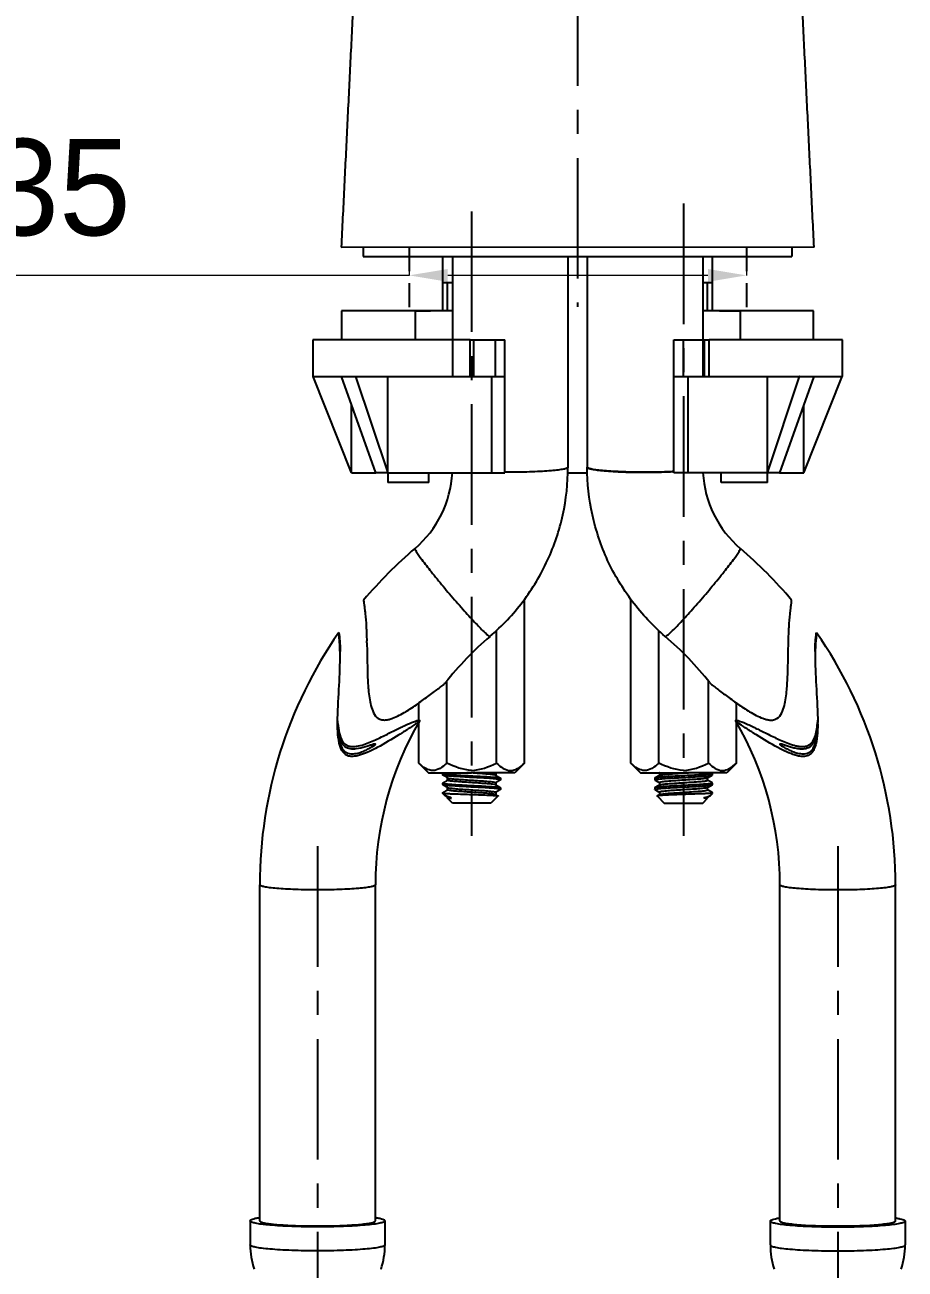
# Model space of a CAD drawing. Extents: x 840 to 1630, y 0 to 579.
# Drawn here: x 971 to 1062.3, y 136.3 to 265.4 of the extents above; entities that cross this region are included whole.
import ezdxf

# ---------------------------------------------------------------- set-up
doc = ezdxf.new("R2010")
doc.units = 0
doc.header["$LTSCALE"] = 10
doc.header["$MEASUREMENT"] = 0
doc.header["$PDMODE"] = 3
doc.header["$PDSIZE"] = -10
doc.linetypes.add('CENTER', pattern=[2, 1.25, -0.25, 0.25, -0.25])
doc.linetypes.add('HIDDEN', pattern=[0.375, 0.25, -0.125])
doc.layers.get('0').update_dxf_attribs({"linetype": 'CONTINUOUS'})
doc.layers.get('DEFPOINTS').update_dxf_attribs({"linetype": 'CONTINUOUS'})
for name, color, linetype in [('1', 7, 'CONTINUOUS'), ('BODY', 7, 'CONTINUOUS'), ('DEF_LAYER_ASSEM_MEMBER', 7, 'CONTINUOUS')]:
    doc.layers.add(name, color=color, linetype=linetype)
doc.layers.add('13', color=7, linetype='CONTINUOUS', true_color=0xffffff)
doc.styles.add('Daelim Dimension', font='')
doc.styles.get('Daelim Dimension').set_extended_font_data('나눔고딕')
doc.dimstyles.new('DEFAULT', dxfattribs={"dimscale": 2, "dimtxt": 2, "dimasz": 2, "dimexe": 0, "dimexo": 2, "dimgap": 1, "dimtad": 1, "dimdec": 0, "dimzin": 9, "dimdsep": 46, "dimtxsty": 'Daelim Dimension', "dimcen": 0.5, "dimclrd": 5, "dimclre": 5, "dimclrt": 256, "dimadec": 1, "dimazin": 0, "dimtfac": 1, "dimtdec": 0, "dimtix": 1, "dimtmove": 0, "dimatfit": 3, "dimfxl": 1, "dimtolj": 1, "dimtzin": 1, "dimlwd": 9, "dimlwe": 9, "dimarcsym": 0})

# ---------------------------------------------------------------- blocks, each defined once
blk = doc.blocks.new('*D0')
at = {"color": 5, "lineweight": 9, "ltscale": 0.5, "transparency": 16777216}
for p, q in [((1010.86, 241.52), (1010.86, 239.41)), ((1045.86, 241.52), (1045.86, 239.41)), ((1010.86, 239.41), (899.24, 239.41)), ((1041.86, 239.41), (1014.86, 239.41))]:
    blk.add_line(p, q, dxfattribs=at)
at = {"color": 5, "ltscale": 0.5, "transparency": 16777216}
for points in [[(1014.86, 240.07), (1014.86, 238.74), (1010.86, 239.41)], [(1041.86, 240.07), (1041.86, 238.74), (1045.86, 239.41)]]:
    blk.add_solid(points, dxfattribs=at)
at = {"layer": 'DEFPOINTS', "color": 0, "ltscale": 0.5, "transparency": 16777216}
for p in [(1045.86, 239.41), (1010.86, 237.52), (1045.86, 237.52)]:
    blk.add_point(p, dxfattribs=at)
at = {"color": 7, "lineweight": -3, "ltscale": 0.5, "transparency": 16777216, "insert": (942.35, 248.03), "char_height": 10, "attachment_point": 5, "style": 'Daelim Dimension'}
blk.add_mtext('\\A1;설치구멍 %%C35', dxfattribs=at)

msp = doc.modelspace()

# ---------------------------------------------------------------- linework, layer by layer
at = {"color": 7, "linetype": 'HIDDEN', "lineweight": -3}
for p, q in [((1010.86, 242.35), (1010.86, 235.73)), ((1045.86, 242.35), (1045.86, 235.73))]:
    msp.add_line(p, q, dxfattribs=at)
at = {"lineweight": -3, "ltscale": 0.5}
for p, q in [((1012.89, 217.93), (1012.89, 218.93)), ((1027.34, 218.93), (1029.35, 218.93)), ((1048.04, 218.93), (1038.34, 218.93)), ((1043.23, 217.93), (1043.23, 218.93)), ((1012.91, 217.93), (1008.64, 217.93)), ((1048.04, 217.93), (1043.23, 217.93))]:
    msp.add_line(p, q, dxfattribs=at)
at = {"layer": '1', "color": 7, "linetype": 'Continuous', "lineweight": -3}
for p, q in [((1003.84, 235.73), (1003.84, 232.73)), ((1015.34, 235.73), (1003.84, 235.73)), ((1011.47, 235.73), (1013.06, 235.73)), ((1011.47, 235.73), (1011.47, 232.73)), ((1052.84, 235.73), (1041.34, 235.73)), ((1043.08, 235.73), (1045.22, 235.73)), ((1045.22, 235.73), (1045.22, 232.73)), ((1052.84, 232.73), (1052.84, 235.73)), ((1017.18, 232.73), (1000.84, 232.73)), ((1000.84, 232.73), (1000.84, 228.93)), ((1017.18, 232.73), (1017.58, 232.73)), ((1017.18, 228.93), (1017.18, 232.73)), ((1017.58, 232.73), (1019.8, 232.73)), ((1017.58, 228.93), (1017.58, 232.73)), ((1019.8, 232.73), (1020.8, 232.73)), ((1019.8, 228.93), (1019.8, 232.73)), ((1020.8, 228.93), (1020.8, 232.73)), ((1038.34, 228.93), (1038.34, 232.73)), ((1038.34, 232.73), (1039.34, 232.73)), ((1039.34, 228.93), (1039.34, 232.73)), ((1039.34, 232.73), (1041.51, 232.73)), ((1041.51, 232.73), (1042, 232.73)), ((1041.51, 228.93), (1041.51, 232.73)), ((1055.84, 232.73), (1042, 232.73)), ((1042, 228.93), (1042, 232.73)), ((1055.84, 228.93), (1055.84, 232.73)), ((1000.88, 228.93), (1000.84, 228.93)), ((1000.88, 228.93), (1003.81, 228.93)), ((1004.88, 218.93), (1000.88, 228.93)), ((1003.81, 228.92), (1003.81, 228.93)), ((1007.4, 218.93), (1003.81, 228.92)), ((1003.83, 228.93), (1005.29, 228.93)), ((1005.29, 228.93), (1017.18, 228.93)), ((1005.29, 228.93), (1008.65, 218.93)), ((1008.65, 218.93), (1008.65, 228.93)), ((1017.18, 228.93), (1017.58, 228.93)), ((1017.58, 228.93), (1019.8, 228.93)), ((1019.42, 218.93), (1019.42, 228.93)), ((1019.8, 228.93), (1020.8, 228.93)), ((1020.8, 218.93), (1020.8, 228.93)), ((1038.34, 228.93), (1039.34, 228.93)), ((1038.34, 218.93), (1038.34, 228.93)), ((1039.34, 228.93), (1041.51, 228.93)), ((1039.83, 218.93), (1039.83, 228.93)), ((1041.51, 228.93), (1042, 228.93)), ((1042, 228.93), (1051.37, 228.93)), ((1048.04, 218.93), (1048.04, 228.93)), ((1048.04, 218.93), (1051.37, 228.92)), ((1052.86, 228.93), (1049.29, 218.93)), ((1051.37, 228.92), (1051.37, 228.93)), ((1051.39, 228.93), (1052.86, 228.93)), ((1051.81, 218.93), (1055.8, 228.92)), ((1052.86, 228.93), (1055.8, 228.93)), ((1055.84, 228.93), (1055.8, 228.93)), ((1055.8, 228.92), (1055.8, 228.93)), ((1055.8, 228.92), (1055.8, 228.93)), ((1004.88, 218.93), (1004.88, 225.95)), ((1051.81, 218.93), (1051.81, 225.99)), ((1004.88, 218.93), (1007.4, 218.93)), ((1008.65, 218.93), (1007.4, 218.93)), ((1008.64, 218.93), (1008.64, 217.93)), ((1008.65, 218.93), (1020.8, 218.93)), ((1019.42, 218.93), (1020.8, 218.93)), ((1048.04, 217.93), (1048.04, 218.93)), ((1049.29, 218.93), (1048.04, 218.93)), ((1049.29, 218.93), (1051.81, 218.93)), ((1012.91, 217.93), (1008.64, 217.93)), ((1048.04, 217.93), (1043.23, 217.93)), ((1022.82, 188.81), (1022.82, 205.78)), ((1033.87, 188.81), (1033.87, 205.78)), ((1019.93, 188.81), (1019.93, 202.56)), ((1036.76, 188.81), (1036.76, 202.56)), ((1014.76, 188.81), (1014.76, 197.31)), ((1041.93, 188.81), (1041.93, 197.31)), ((1011.87, 193.27), (1011.87, 195.06)), ((1044.82, 193.26), (1044.82, 195.05)), ((1011.87, 188.81), (1011.87, 193.08)), ((1044.82, 188.81), (1044.82, 193.08)), ((1011.87, 188.81), (1012.87, 187.81)), ((1022.82, 188.81), (1021.82, 187.81)), ((1033.87, 188.81), (1034.87, 187.81)), ((1044.82, 188.81), (1043.82, 187.81)), ((1012.87, 187.81), (1017.34, 187.81)), ((1014.34, 187.57), (1014.34, 187.74)), ((1014.84, 187.03), (1014.84, 187.27)), ((1021.82, 187.81), (1017.34, 187.81)), ((1019.84, 187.78), (1019.84, 187.53)), ((1020.34, 187.24), (1020.34, 187.07)), ((1034.87, 187.81), (1039.34, 187.81)), ((1036.34, 187.24), (1036.34, 187.07)), ((1036.84, 187.78), (1036.84, 187.53)), ((1043.82, 187.81), (1039.34, 187.81)), ((1041.84, 187.03), (1041.84, 187.27)), ((1042.34, 187.57), (1042.34, 187.74)), ((1014.34, 186.57), (1014.34, 186.74)), ((1014.84, 186.03), (1014.84, 186.27)), ((1019.84, 186.78), (1019.84, 186.53)), ((1020.34, 186.24), (1020.34, 186.07)), ((1036.34, 186.24), (1036.34, 186.07)), ((1036.84, 186.78), (1036.84, 186.53)), ((1041.84, 186.03), (1041.84, 186.27)), ((1042.34, 186.57), (1042.34, 186.74)), ((1014.34, 185.65), (1014.34, 185.74)), ((1014.55, 185.44), (1014.34, 185.65)), ((1014.34, 185.65), (1014.74, 185.65)), ((1014.84, 185.15), (1014.84, 185.28)), ((1015.34, 184.65), (1014.84, 185.15)), ((1014.84, 185.15), (1015.24, 185.15)), ((1015.24, 185.15), (1015.17, 185.24)), ((1019.34, 184.65), (1015.34, 184.65)), ((1020.07, 185.38), (1019.34, 184.65)), ((1019.84, 185.78), (1019.84, 185.53)), ((1036.62, 185.38), (1037.34, 184.65)), ((1036.84, 185.78), (1036.84, 185.53)), ((1037.34, 184.65), (1041.34, 184.65)), ((1041.34, 184.65), (1041.84, 185.15)), ((1041.45, 185.15), (1041.52, 185.24)), ((1041.84, 185.15), (1041.45, 185.15)), ((1041.84, 185.15), (1041.84, 185.28)), ((1042.34, 185.65), (1041.95, 185.65)), ((1042.13, 185.44), (1042.34, 185.65)), ((1042.34, 185.65), (1042.34, 185.74))]:
    msp.add_line(p, q, dxfattribs=at)
for centre, major_axis, ratio, start_param, end_param in [((1028.14, 160.74), (-24.44, 68.14), 0.178412, -0.010465, -0.009104), ((1029, 162.13), (23.99, 66.75), 0.180187, 0.11865, 0.120026)]:
    msp.add_ellipse(centre, major_axis=major_axis, ratio=ratio, start_param=start_param, end_param=end_param, dxfattribs=at)
for points, knots in [([(1014.76, 188.81), (1014.31, 188.36), (1013.82, 188.04), (1012.81, 188.03), (1012.32, 188.35), (1011.87, 188.81)], [0, 0, 0, 0, 0.5, 0.5, 1, 1, 1, 1]), ([(1019.93, 188.81), (1020.38, 188.36), (1020.86, 188.04), (1021.87, 188.03), (1022.36, 188.35), (1022.82, 188.81)], [0, 0, 0, 0, 0.5, 0.5, 1, 1, 1, 1]), ([(1036.76, 188.81), (1036.31, 188.36), (1035.82, 188.04), (1034.81, 188.03), (1034.32, 188.35), (1033.87, 188.81)], [0, 0, 0, 0, 0.5, 0.5, 1, 1, 1, 1]), ([(1041.93, 188.81), (1042.38, 188.36), (1042.86, 188.04), (1043.87, 188.03), (1044.36, 188.35), (1044.82, 188.81)], [0, 0, 0, 0, 0.5, 0.5, 1, 1, 1, 1]), ([(1014.34, 187.74), (1014.34, 187.73), (1014.35, 187.73), (1014.39, 187.7), (1014.48, 187.69), (1014.76, 187.65), (1014.95, 187.63), (1015.42, 187.6), (1015.69, 187.58), (1016.3, 187.54), (1016.63, 187.52), (1017.29, 187.49), (1017.64, 187.47), (1018.3, 187.43), (1018.62, 187.42), (1019.19, 187.38), (1019.45, 187.36), (1019.88, 187.33), (1020.05, 187.31), (1020.28, 187.27), (1020.34, 187.26), (1020.34, 187.24), (1020.34, 187.24), (1020.34, 187.24)], [0, 0, 0, 0, 0.031102, 0.031102, 0.138497, 0.138497, 0.245931, 0.245931, 0.35333, 0.35333, 0.46076, 0.46076, 0.568158, 0.568158, 0.67557, 0.67557, 0.782984, 0.782984, 0.890385, 0.890385, 0.997811, 0.997811, 1, 1, 1, 1]), ([(1020.34, 187.07), (1020.34, 187.08), (1020.32, 187.09), (1020.21, 187.12), (1020.08, 187.14), (1019.73, 187.17), (1019.5, 187.19), (1018.98, 187.23), (1018.68, 187.25), (1018.05, 187.28), (1017.71, 187.3), (1017.04, 187.33), (1016.7, 187.35), (1016.06, 187.39), (1015.75, 187.41), (1015.23, 187.44), (1014.99, 187.46), (1014.63, 187.5), (1014.5, 187.52), (1014.37, 187.55), (1014.34, 187.56), (1014.34, 187.57)], [0, 0, 0, 0, 0.066526, 0.066526, 0.173989, 0.173989, 0.281453, 0.281453, 0.388905, 0.388905, 0.496383, 0.496383, 0.603829, 0.603829, 0.711313, 0.711313, 0.818766, 0.818766, 0.926232, 0.926232, 1, 1, 1, 1]), ([(1014.86, 187.26), (1014.88, 187.25), (1014.91, 187.24), (1015.03, 187.22), (1015.16, 187.2), (1015.49, 187.16), (1015.7, 187.14), (1016.16, 187.11), (1016.42, 187.09), (1016.96, 187.06), (1017.25, 187.04), (1017.81, 187), (1018.09, 186.98), (1018.6, 186.95), (1018.84, 186.93), (1019.25, 186.89), (1019.43, 186.88), (1019.69, 186.84), (1019.78, 186.82), (1019.83, 186.8), (1019.84, 186.79), (1019.84, 186.78)], [0, 0, 0, 0, 0.060379, 0.060379, 0.171915, 0.171915, 0.28345, 0.28345, 0.395005, 0.395005, 0.506526, 0.506526, 0.618093, 0.618093, 0.729618, 0.729618, 0.841176, 0.841176, 0.952706, 0.952706, 1, 1, 1, 1]), ([(1019.83, 187.54), (1019.81, 187.55), (1019.77, 187.57), (1019.62, 187.59), (1019.48, 187.61), (1019.14, 187.65), (1018.92, 187.67), (1018.45, 187.7), (1018.19, 187.72), (1017.64, 187.76), (1017.35, 187.78), (1016.99, 187.8), (1016.92, 187.8), (1016.84, 187.81)], [0, 0, 0, 0, 0.133883, 0.133883, 0.336008, 0.336008, 0.53815, 0.53815, 0.740303, 0.740303, 0.942413, 0.942413, 1, 1, 1, 1]), ([(1042.34, 187.74), (1042.34, 187.73), (1042.34, 187.73), (1042.3, 187.7), (1042.21, 187.69), (1041.93, 187.65), (1041.74, 187.63), (1041.27, 187.6), (1040.99, 187.58), (1040.39, 187.54), (1040.06, 187.52), (1039.39, 187.49), (1039.05, 187.47), (1038.39, 187.43), (1038.07, 187.42), (1037.49, 187.38), (1037.23, 187.36), (1036.81, 187.33), (1036.64, 187.31), (1036.41, 187.27), (1036.35, 187.26), (1036.34, 187.24), (1036.34, 187.24), (1036.34, 187.24)], [0, 0, 0, 0, 0.031102, 0.031102, 0.138497, 0.138497, 0.245931, 0.245931, 0.35333, 0.35333, 0.46076, 0.46076, 0.568158, 0.568158, 0.67557, 0.67557, 0.782984, 0.782984, 0.890385, 0.890385, 0.997811, 0.997811, 1, 1, 1, 1]), ([(1036.34, 187.07), (1036.34, 187.08), (1036.37, 187.09), (1036.48, 187.12), (1036.61, 187.14), (1036.96, 187.17), (1037.18, 187.19), (1037.7, 187.23), (1038, 187.25), (1038.64, 187.28), (1038.98, 187.3), (1039.65, 187.33), (1039.99, 187.35), (1040.63, 187.39), (1040.93, 187.41), (1041.46, 187.44), (1041.69, 187.46), (1042.05, 187.5), (1042.19, 187.52), (1042.32, 187.55), (1042.34, 187.56), (1042.34, 187.57)], [0, 0, 0, 0, 0.066526, 0.066526, 0.173989, 0.173989, 0.281453, 0.281453, 0.388905, 0.388905, 0.496383, 0.496383, 0.603829, 0.603829, 0.711313, 0.711313, 0.818766, 0.818766, 0.926232, 0.926232, 1, 1, 1, 1]), ([(1041.83, 187.26), (1041.81, 187.25), (1041.78, 187.24), (1041.66, 187.22), (1041.53, 187.2), (1041.2, 187.16), (1040.99, 187.14), (1040.53, 187.11), (1040.27, 187.09), (1039.72, 187.06), (1039.44, 187.04), (1038.88, 187), (1038.6, 186.98), (1038.08, 186.95), (1037.84, 186.93), (1037.43, 186.89), (1037.26, 186.88), (1037, 186.84), (1036.91, 186.82), (1036.85, 186.8), (1036.84, 186.79), (1036.84, 186.78)], [0, 0, 0, 0, 0.060379, 0.060379, 0.171915, 0.171915, 0.28345, 0.28345, 0.395005, 0.395005, 0.506526, 0.506526, 0.618093, 0.618093, 0.729618, 0.729618, 0.841176, 0.841176, 0.952706, 0.952706, 1, 1, 1, 1]), ([(1036.86, 187.54), (1036.88, 187.55), (1036.92, 187.57), (1037.07, 187.59), (1037.2, 187.61), (1037.55, 187.65), (1037.76, 187.67), (1038.23, 187.7), (1038.5, 187.72), (1039.05, 187.76), (1039.33, 187.78), (1039.69, 187.8), (1039.77, 187.8), (1039.85, 187.81)], [0, 0, 0, 0, 0.133883, 0.133883, 0.336008, 0.336008, 0.53815, 0.53815, 0.740303, 0.740303, 0.942413, 0.942413, 1, 1, 1, 1]), ([(1014.34, 186.74), (1014.34, 186.73), (1014.37, 186.71), (1014.5, 186.68), (1014.63, 186.66), (1014.99, 186.63), (1015.22, 186.61), (1015.75, 186.57), (1016.05, 186.56), (1016.69, 186.52), (1017.03, 186.5), (1017.7, 186.47), (1018.04, 186.45), (1018.67, 186.41), (1018.98, 186.4), (1019.5, 186.36), (1019.73, 186.34), (1020.08, 186.31), (1020.21, 186.29), (1020.32, 186.26), (1020.34, 186.25), (1020.34, 186.24)], [0, 0, 0, 0, 0.074116, 0.074116, 0.1816, 0.1816, 0.289081, 0.289081, 0.396553, 0.396553, 0.504046, 0.504046, 0.611509, 0.611509, 0.719015, 0.719015, 0.826485, 0.826485, 0.933972, 0.933972, 1, 1, 1, 1]), ([(1020.34, 186.07), (1020.34, 186.07), (1020.34, 186.08), (1020.31, 186.1), (1020.23, 186.12), (1019.96, 186.15), (1019.77, 186.17), (1019.31, 186.21), (1019.03, 186.23), (1018.44, 186.26), (1018.11, 186.28), (1017.44, 186.31), (1017.1, 186.33), (1016.44, 186.37), (1016.12, 186.39), (1015.54, 186.42), (1015.27, 186.44), (1014.84, 186.48), (1014.66, 186.5), (1014.42, 186.53), (1014.35, 186.55), (1014.34, 186.57), (1014.34, 186.57), (1014.34, 186.57)], [0, 0, 0, 0, 0.023323, 0.023323, 0.130713, 0.130713, 0.238144, 0.238144, 0.34554, 0.34554, 0.452963, 0.452963, 0.560357, 0.560357, 0.667761, 0.667761, 0.775173, 0.775173, 0.882569, 0.882569, 0.989993, 0.989993, 1, 1, 1, 1]), ([(1019.82, 186.55), (1019.82, 186.55), (1019.81, 186.55), (1019.75, 186.57), (1019.65, 186.59), (1019.37, 186.63), (1019.18, 186.65), (1018.76, 186.68), (1018.51, 186.7), (1017.98, 186.73), (1017.7, 186.75), (1017.14, 186.79), (1016.86, 186.81), (1016.32, 186.84), (1016.07, 186.86), (1015.62, 186.9), (1015.42, 186.91), (1015.11, 186.95), (1014.99, 186.97), (1014.87, 187), (1014.84, 187.01), (1014.84, 187.03)], [0, 0, 0, 0, 0.020942, 0.020942, 0.132928, 0.132928, 0.244887, 0.244887, 0.356891, 0.356891, 0.468842, 0.468842, 0.580826, 0.580826, 0.692791, 0.692791, 0.804761, 0.804761, 0.916745, 0.916745, 1, 1, 1, 1]), ([(1019.83, 185.54), (1019.81, 185.56), (1019.75, 185.57), (1019.55, 185.6), (1019.4, 185.62), (1019.03, 185.66), (1018.81, 185.68), (1018.32, 185.71), (1018.04, 185.73), (1017.49, 185.77), (1017.2, 185.79), (1016.65, 185.82), (1016.38, 185.84), (1015.89, 185.87), (1015.66, 185.89), (1015.29, 185.93), (1015.14, 185.94), (1014.92, 185.98), (1014.86, 186), (1014.84, 186.02), (1014.84, 186.02), (1014.84, 186.03)], [0, 0, 0, 0, 0.094158, 0.094158, 0.205164, 0.205164, 0.316197, 0.316197, 0.427212, 0.427212, 0.53822, 0.53822, 0.649258, 0.649258, 0.760265, 0.760265, 0.871318, 0.871318, 0.982318, 0.982318, 1, 1, 1, 1]), ([(1014.85, 186.27), (1014.88, 186.25), (1014.96, 186.23), (1015.19, 186.2), (1015.35, 186.18), (1015.74, 186.14), (1015.98, 186.12), (1016.48, 186.09), (1016.76, 186.07), (1017.31, 186.03), (1017.6, 186.01), (1018.15, 185.98), (1018.42, 185.96), (1018.89, 185.93), (1019.11, 185.91), (1019.46, 185.87), (1019.6, 185.85), (1019.79, 185.82), (1019.84, 185.8), (1019.84, 185.78), (1019.84, 185.78), (1019.84, 185.78)], [0, 0, 0, 0, 0.110996, 0.110996, 0.222016, 0.222016, 0.333072, 0.333072, 0.444093, 0.444093, 0.555121, 0.555121, 0.666165, 0.666165, 0.777187, 0.777187, 0.888252, 0.888252, 0.999266, 0.999266, 1, 1, 1, 1]), ([(1042.34, 186.74), (1042.34, 186.73), (1042.32, 186.71), (1042.19, 186.68), (1042.06, 186.66), (1041.7, 186.63), (1041.47, 186.61), (1040.94, 186.57), (1040.64, 186.56), (1040, 186.52), (1039.66, 186.5), (1038.99, 186.47), (1038.64, 186.45), (1038.01, 186.41), (1037.71, 186.4), (1037.19, 186.36), (1036.96, 186.34), (1036.61, 186.31), (1036.48, 186.29), (1036.37, 186.26), (1036.34, 186.25), (1036.34, 186.24)], [0, 0, 0, 0, 0.074116, 0.074116, 0.1816, 0.1816, 0.289081, 0.289081, 0.396553, 0.396553, 0.504046, 0.504046, 0.611509, 0.611509, 0.719015, 0.719015, 0.826485, 0.826485, 0.933972, 0.933972, 1, 1, 1, 1]), ([(1036.34, 186.07), (1036.34, 186.07), (1036.35, 186.08), (1036.38, 186.1), (1036.46, 186.12), (1036.73, 186.15), (1036.92, 186.17), (1037.38, 186.21), (1037.65, 186.23), (1038.25, 186.26), (1038.58, 186.28), (1039.24, 186.31), (1039.59, 186.33), (1040.25, 186.37), (1040.57, 186.39), (1041.15, 186.42), (1041.42, 186.44), (1041.85, 186.48), (1042.03, 186.5), (1042.27, 186.53), (1042.33, 186.55), (1042.34, 186.57), (1042.34, 186.57), (1042.34, 186.57)], [0, 0, 0, 0, 0.023323, 0.023323, 0.130713, 0.130713, 0.238144, 0.238144, 0.34554, 0.34554, 0.452963, 0.452963, 0.560357, 0.560357, 0.667761, 0.667761, 0.775173, 0.775173, 0.882569, 0.882569, 0.989993, 0.989993, 1, 1, 1, 1]), ([(1041.83, 186.27), (1041.81, 186.25), (1041.73, 186.23), (1041.5, 186.2), (1041.33, 186.18), (1040.94, 186.14), (1040.71, 186.12), (1040.21, 186.09), (1039.93, 186.07), (1039.37, 186.03), (1039.09, 186.01), (1038.54, 185.98), (1038.27, 185.96), (1037.79, 185.93), (1037.58, 185.91), (1037.22, 185.87), (1037.08, 185.85), (1036.89, 185.82), (1036.84, 185.8), (1036.84, 185.78), (1036.84, 185.78), (1036.84, 185.78)], [0, 0, 0, 0, 0.110996, 0.110996, 0.222016, 0.222016, 0.333072, 0.333072, 0.444093, 0.444093, 0.555121, 0.555121, 0.666165, 0.666165, 0.777187, 0.777187, 0.888252, 0.888252, 0.999266, 0.999266, 1, 1, 1, 1]), ([(1036.86, 186.55), (1036.87, 186.55), (1036.88, 186.55), (1036.94, 186.57), (1037.04, 186.59), (1037.32, 186.63), (1037.51, 186.65), (1037.93, 186.68), (1038.18, 186.7), (1038.7, 186.73), (1038.98, 186.75), (1039.54, 186.79), (1039.83, 186.81), (1040.36, 186.84), (1040.62, 186.86), (1041.07, 186.9), (1041.27, 186.91), (1041.58, 186.95), (1041.7, 186.97), (1041.82, 187), (1041.84, 187.01), (1041.84, 187.03)], [0, 0, 0, 0, 0.020942, 0.020942, 0.132928, 0.132928, 0.244887, 0.244887, 0.356891, 0.356891, 0.468842, 0.468842, 0.580826, 0.580826, 0.692791, 0.692791, 0.804761, 0.804761, 0.916745, 0.916745, 1, 1, 1, 1]), ([(1036.86, 185.54), (1036.88, 185.56), (1036.94, 185.57), (1037.13, 185.6), (1037.28, 185.62), (1037.66, 185.66), (1037.88, 185.68), (1038.37, 185.71), (1038.64, 185.73), (1039.19, 185.77), (1039.48, 185.79), (1040.04, 185.82), (1040.31, 185.84), (1040.8, 185.87), (1041.02, 185.89), (1041.4, 185.93), (1041.55, 185.94), (1041.76, 185.98), (1041.83, 186), (1041.84, 186.02), (1041.84, 186.02), (1041.84, 186.03)], [0, 0, 0, 0, 0.094158, 0.094158, 0.205164, 0.205164, 0.316197, 0.316197, 0.427212, 0.427212, 0.53822, 0.53822, 0.649258, 0.649258, 0.760265, 0.760265, 0.871318, 0.871318, 0.982318, 0.982318, 1, 1, 1, 1]), ([(1014.34, 185.74), (1014.34, 185.74), (1014.34, 185.74), (1014.35, 185.72), (1014.42, 185.7), (1014.59, 185.67), (1014.66, 185.66), (1014.74, 185.65)], [0, 0, 0, 0, 0.049148, 0.049148, 0.697616, 0.697616, 1, 1, 1, 1]), ([(1015.17, 185.24), (1014.98, 185.28), (1014.83, 185.32), (1014.65, 185.39), (1014.59, 185.41), (1014.56, 185.44)], [0, 0, 0, 0, 0.587879, 0.587879, 1, 1, 1, 1]), ([(1014.74, 185.65), (1014.85, 185.65), (1014.99, 185.64), (1015.37, 185.62), (1015.65, 185.61), (1016.23, 185.59), (1016.55, 185.58), (1017.18, 185.55), (1017.52, 185.54), (1018.14, 185.52), (1018.44, 185.51), (1018.98, 185.49), (1019.23, 185.48), (1019.63, 185.45), (1019.79, 185.44), (1020.01, 185.42), (1020.07, 185.41), (1020.08, 185.39), (1020.08, 185.39), (1020.08, 185.39)], [0, 0, 0, 0, 0.087753, 0.087753, 0.220114, 0.220114, 0.348436, 0.348436, 0.477919, 0.477919, 0.603809, 0.603809, 0.729514, 0.729514, 0.853505, 0.853505, 0.974762, 0.974762, 1, 1, 1, 1]), ([(1014.84, 185.28), (1014.85, 185.26), (1014.87, 185.25), (1014.98, 185.23), (1015.09, 185.21), (1015.24, 185.19)], [0, 0, 0, 0, 0.374328, 0.374328, 1, 1, 1, 1]), ([(1041.95, 185.65), (1041.83, 185.65), (1041.7, 185.64), (1041.31, 185.62), (1041.04, 185.61), (1040.45, 185.59), (1040.14, 185.58), (1039.5, 185.55), (1039.17, 185.54), (1038.55, 185.52), (1038.25, 185.51), (1037.71, 185.49), (1037.46, 185.48), (1037.06, 185.45), (1036.9, 185.44), (1036.68, 185.42), (1036.62, 185.41), (1036.6, 185.39), (1036.6, 185.39), (1036.61, 185.39)], [0, 0, 0, 0, 0.087753, 0.087753, 0.220114, 0.220114, 0.348436, 0.348436, 0.477919, 0.477919, 0.603809, 0.603809, 0.729514, 0.729514, 0.853505, 0.853505, 0.974762, 0.974762, 1, 1, 1, 1]), ([(1041.84, 185.28), (1041.84, 185.26), (1041.81, 185.25), (1041.71, 185.23), (1041.6, 185.21), (1041.45, 185.19)], [0, 0, 0, 0, 0.374328, 0.374328, 1, 1, 1, 1]), ([(1041.52, 185.24), (1041.71, 185.28), (1041.86, 185.32), (1042.04, 185.39), (1042.1, 185.41), (1042.13, 185.44)], [0, 0, 0, 0, 0.587879, 0.587879, 1, 1, 1, 1]), ([(1042.34, 185.74), (1042.34, 185.74), (1042.34, 185.74), (1042.33, 185.72), (1042.27, 185.7), (1042.09, 185.67), (1042.03, 185.66), (1041.95, 185.65)], [0, 0, 0, 0, 0.049148, 0.049148, 0.697616, 0.697616, 1, 1, 1, 1])]:
    msp.add_open_spline(points, degree=3, knots=knots, dxfattribs=at)
for points, degree in [([(1017.34, 188.04), (1016.44, 188.1), (1015.56, 188.4), (1014.76, 188.81)], 3), ([(1017.34, 188.04), (1018.25, 188.1), (1019.12, 188.4), (1019.93, 188.81)], 3), ([(1039.34, 188.04), (1038.44, 188.1), (1037.56, 188.4), (1036.76, 188.81)], 3), ([(1039.34, 188.04), (1040.25, 188.1), (1041.12, 188.4), (1041.93, 188.81)], 3), ([(1014.35, 187.75), (1014.4, 187.78), (1014.45, 187.81)], 2), ([(1014.87, 187.26), (1014.61, 187.41), (1014.35, 187.56)], 2), ([(1019.81, 187.81), (1019.83, 187.8), (1019.84, 187.79), (1019.84, 187.78)], 3), ([(1019.83, 187.55), (1020.08, 187.4), (1020.34, 187.25)], 2), ([(1036.86, 187.55), (1036.6, 187.4), (1036.35, 187.25)], 2), ([(1036.88, 187.81), (1036.86, 187.8), (1036.84, 187.79), (1036.84, 187.78)], 3), ([(1041.82, 187.26), (1042.08, 187.41), (1042.34, 187.56)], 2), ([(1042.34, 187.75), (1042.29, 187.78), (1042.24, 187.81)], 2), ([(1014.35, 186.75), (1014.6, 186.89), (1014.84, 187.03)], 2), ([(1014.86, 186.26), (1014.6, 186.41), (1014.35, 186.56)], 2), ([(1014.35, 185.75), (1014.6, 185.89), (1014.84, 186.04)], 2), ([(1019.82, 186.55), (1020.08, 186.4), (1020.33, 186.25)], 2), ([(1020.34, 187.06), (1020.09, 186.92), (1019.84, 186.77)], 2), ([(1020.34, 186.06), (1020.09, 185.92), (1019.84, 185.77)], 2), ([(1036.35, 187.06), (1036.59, 186.92), (1036.84, 186.77)], 2), ([(1036.87, 186.55), (1036.61, 186.4), (1036.35, 186.25)], 2), ([(1036.35, 186.06), (1036.6, 185.92), (1036.84, 185.77)], 2), ([(1041.83, 186.26), (1042.08, 186.41), (1042.34, 186.56)], 2), ([(1042.34, 186.75), (1042.09, 186.89), (1041.84, 187.03)], 2), ([(1042.34, 185.75), (1042.09, 185.89), (1041.84, 186.04)], 2), ([(1014.85, 185.27), (1014.71, 185.35), (1014.58, 185.43)], 2), ([(1019.83, 185.54), (1020.07, 185.4)], 1), ([(1036.86, 185.54), (1036.62, 185.4)], 1), ([(1041.84, 185.27), (1041.97, 185.35), (1042.11, 185.43)], 2)]:
    msp.add_open_spline(points, degree=degree, dxfattribs=at)
at = {"layer": '13', "color": 7, "linetype": 'Continuous', "lineweight": -3}
for points in [[(1008.52, 338.94), (1006.16, 290.65), (1003.8, 242.35)], [(1052.89, 242.35), (1050.53, 290.65), (1048.17, 338.94)]]:
    msp.add_open_spline(points, degree=2, dxfattribs=at)
at = {"layer": 'BODY', "color": 1, "linetype": 'CENTER', "lineweight": -3}
for p, q in [((1028.34, 391.58), (1028.34, 236.14)), ((1039.34, 246.86), (1039.34, 181.25)), ((1017.34, 246.04), (1017.34, 181.25)), ((1001.34, 180.17), (1001.34, 104.15)), ((1055.34, 180.17), (1055.34, 103.72))]:
    msp.add_line(p, q, dxfattribs=at)
at = {"layer": 'DEF_LAYER_ASSEM_MEMBER', "color": 7, "linetype": 'Continuous', "lineweight": -3}
for p, q in [((1003.8, 242.35), (1052.89, 242.36)), ((1006.09, 242.35), (1006.09, 241.35)), ((1050.59, 242.35), (1050.59, 241.35)), ((1006.09, 241.35), (1050.59, 241.35)), ((1014.34, 235.73), (1014.34, 241.35)), ((1015.34, 241.35), (1015.34, 228.93)), ((1027.34, 241.35), (1027.34, 219.5)), ((1029.34, 241.35), (1029.34, 219.5)), ((1041.34, 241.35), (1041.34, 228.93)), ((1042.34, 235.73), (1042.34, 241.35)), ((1015.34, 238.65), (1014.34, 238.65)), ((1042.34, 238.65), (1041.34, 238.65)), ((1029.34, 219.5), (1029.34, 219.5)), ((1006.13, 205.72), (1006.12, 205.7)), ((1050.56, 205.69), (1050.56, 205.71)), ((1003.54, 202.32), (1003.54, 202.34)), ((1050.23, 201.28), (1050.23, 201.4)), ((1053.14, 202.33), (1053.15, 202.32)), ((1011.96, 193.24), (1011.95, 193.21)), ((1044.74, 193.21), (1044.73, 193.24)), ((995.34, 141.3), (995.34, 176.17)), ((1007.34, 141.3), (1007.34, 176.17)), ((1049.34, 141.3), (1049.34, 176.17)), ((1061.34, 141.3), (1061.34, 176.17)), ((994.34, 141.3), (994.34, 138.81)), ((1008.34, 141.3), (1008.34, 138.81)), ((1048.34, 141.3), (1048.34, 138.81)), ((1062.34, 141.3), (1062.34, 138.81))]:
    msp.add_line(p, q, dxfattribs=at)
at = {"layer": 'DEF_LAYER_ASSEM_MEMBER', "color": 2, "linetype": 'Continuous', "lineweight": -3}
for p, q in [((1014.84, 235.73), (1014.84, 238.65)), ((1041.84, 235.73), (1041.84, 238.65))]:
    msp.add_line(p, q, dxfattribs=at)
at = {"layer": 'DEF_LAYER_ASSEM_MEMBER', "color": 9, "linetype": 'Continuous', "lineweight": -3}
for p, q in [((1011.45, 211.08), (1011.44, 211.06)), ((1045.24, 211.05), (1045.23, 211.08))]:
    msp.add_line(p, q, dxfattribs=at)
at = {"layer": 'DEF_LAYER_ASSEM_MEMBER', "color": 7, "linetype": 'Continuous', "lineweight": -3}
for centre, radius, start, end in [((1004.27, 219.51), 11.08, 310.4559, 356.9657), ((1052.42, 219.51), 11.08, 183.0051, 229.5441), ((1041.43, 176.01), 46.14, 130.5156, 139.9181), ((1015.26, 176), 46.14, 40.0819, 49.4844), ((1041.22, 176.17), 45.88, 145.2137, 179.9923), ((924.8, 199.16), 81.68, 1.4881, 1.6253), ((1041.42, 176.01), 34.13, 130.5199, 141.7822), ((1015.26, 176.01), 34.13, 38.2178, 49.4801), ((1015.47, 176.16), 45.88, 0.0077, 34.7863), ((977.4, 199.74), 26.28, 359.9804, 1.4591), ((1078.32, 199.75), 25.32, 178.5143, 180.0481), ((1026.13, 198.14), 19.58, 184.7703, 185.0996), ((1030.5, 198.14), 19.64, 354.9175, 355.2453), ((1041.21, 176.17), 33.87, 149.7755, 179.9934), ((1015.48, 176.16), 33.87, 0.0066, 30.2245), ((1031.96, 193.01), 21.31, 359.65, 0.0008), ((996.85, 131.23), 10.5, 98.4579, 98.5919), ((996.91, 130.82), 10.91, 98.3047, 98.4577), ((1005.78, 130.82), 10.91, 81.5423, 81.6953), ((1005.84, 131.23), 10.5, 81.4081, 81.5421), ((1050.85, 131.24), 10.48, 98.4607, 98.6001), ((1050.91, 130.82), 10.9, 98.3046, 98.4606), ((1059.78, 130.82), 10.9, 81.5394, 81.6954), ((1059.84, 131.24), 10.48, 81.3999, 81.5393), ((1002.39, 138.82), 8.04, 180.0568, 198.2096), ((1000.3, 138.82), 8.04, 341.7904, 359.943), ((1056.39, 138.82), 8.04, 180.0568, 198.2096), ((1054.3, 138.82), 8.04, 341.7904, 359.943)]:
    msp.add_arc(centre, radius, start, end, dxfattribs=at)
for points, start_tangent, end_tangent in [([(1019.25, 201.96), (1022.66, 205.58), (1025.22, 209.85), (1026.81, 214.56), (1027.34, 219.51)], (0.760304, 0.649567), (0, 1)), ([(1027.34, 219.5), (1027.31, 219.45), (1027.23, 219.4), (1026.89, 219.3), (1026.33, 219.21), (1025.59, 219.13), (1024.68, 219.07), (1023.64, 219.02), (1021.34, 218.98)], (-0.000776, -1), (-1, 0)), ([(1037.44, 201.95), (1034.02, 205.58), (1031.46, 209.84), (1029.88, 214.56), (1029.34, 219.5)], (-0.760304, 0.649567), (0, 1)), ([(1035.34, 218.98), (1033.06, 219.02), (1032.02, 219.07), (1031.12, 219.13), (1030.37, 219.21), (1029.81, 219.3), (1029.47, 219.4), (1029.38, 219.45), (1029.35, 219.5)], (-1, 0), (-0.03088, 0.999523)), ([(1006.12, 205.7), (1006.14, 205.55), (1006.18, 205.27), (1006.23, 204.85), (1006.29, 204.32), (1006.39, 203), (1006.45, 201.48)], (0, -1), (0.028392, -0.999597)), ([(1050.23, 201.4), (1050.29, 202.95), (1050.4, 204.29), (1050.46, 204.83), (1050.51, 205.25), (1050.55, 205.55), (1050.56, 205.69)], (0.027515, 0.999621), (0, 1)), ([(1003.54, 202.34), (1003.55, 202.31), (1003.57, 202.22), (1003.6, 202.05), (1003.62, 201.82), (1003.65, 201.53), (1003.67, 201.19), (1003.68, 200.4)], (0.583122, 0.812384), (-0.000043, -1)), ([(1003.67, 200.41), (1003.64, 201.14), (1003.6, 201.73), (1003.56, 202.13), (1003.54, 202.32)], (-0.026131, 0.999659), (0, 1)), ([(1053, 200.39), (1053.02, 201.19), (1053.04, 201.52), (1053.06, 201.81), (1053.09, 202.04), (1053.11, 202.21), (1053.13, 202.31), (1053.14, 202.33)], (-0.00005, 1), (0.583477, -0.812129)), ([(1053.15, 202.32), (1053.13, 202.13), (1053.09, 201.72), (1053.04, 201.14), (1053.01, 200.41)], (0, -1), (-0.02611, -0.999659)), ([(1006.46, 201.28), (1006.51, 198.92), (1006.61, 196.51)], (0.025998, -0.999662), (0.083202, -0.996533)), ([(1050.07, 196.51), (1050.18, 198.92), (1050.23, 201.28)], (0.082931, 0.996555), (0.026061, 0.99966)), ([(1003.42, 193.02), (1003.56, 196.45), (1003.68, 199.74)], (-0.000006, 1), (0.000045, 1)), ([(1053, 199.73), (1053.13, 196.45), (1053.27, 193.01)], (0.000038, -1), (-0.000022, -1)), ([(1006.62, 196.4), (1006.72, 195.58), (1006.88, 194.78), (1007.15, 194.03), (1007.65, 193.43), (1008.01, 193.3), (1008.39, 193.28), (1008.76, 193.34), (1009.13, 193.46), (1009.82, 193.77), (1010.49, 194.14), (1011.13, 194.55), (1011.75, 194.97), (1012.35, 195.4), (1012.92, 195.82), (1013.47, 196.22), (1013.97, 196.59), (1014.38, 196.91), (1014.52, 197.04), (1014.61, 197.13)], (0.088929, -0.996038), (0.619815, 0.784748)), ([(1042.08, 197.12), (1042.17, 197.03), (1042.31, 196.91), (1042.72, 196.59), (1043.21, 196.21), (1043.76, 195.81), (1044.34, 195.39), (1044.94, 194.96), (1045.56, 194.54), (1046.2, 194.14), (1046.87, 193.76), (1047.56, 193.45), (1047.93, 193.34), (1048.3, 193.27), (1048.68, 193.29), (1049.04, 193.43), (1049.54, 194.02), (1049.81, 194.78), (1049.97, 195.58), (1050.06, 196.4)], (0.619007, -0.785386), (0.088632, 0.996064)), ([(1003.68, 190.57), (1003.46, 191.78), (1003.42, 193.02)], (-0.303973, 0.952681), (-0.000006, 1)), ([(1003.99, 190.72), (1003.7, 191.3), (1003.54, 191.93), (1003.43, 193.2)], (-0.610042, 0.792369), (-0.03068, 0.999529)), ([(1003.43, 192.81), (1003.54, 191.46), (1003.69, 190.8), (1003.99, 190.19)], (0.025521, -0.999674), (0.610042, -0.792369)), ([(1003.46, 192.92), (1003.59, 191.96), (1003.94, 191.06)], (0.075608, -0.997138), (0.557134, -0.830422)), ([(1007.19, 191.15), (1008.45, 191.75), (1009.62, 192.33), (1010.68, 192.83), (1011.52, 193.17)], (0.915101, 0.403224), (0.944027, 0.329869)), ([(1011.52, 192.87), (1010.75, 192.35), (1009.78, 191.74), (1007.54, 190.42)], (-0.820712, -0.571342), (-0.880432, -0.474173)), ([(1011.52, 193.17), (1011.84, 193.26), (1011.96, 193.24)], (0.944027, 0.329869), (0, -1)), ([(1011.95, 193.22), (1011.9, 193.16), (1011.81, 193.08), (1011.52, 192.87)], (-0.505996, -0.862536), (-0.820712, -0.571342)), ([(1044.73, 193.24), (1044.84, 193.26), (1045.16, 193.17)], (0, 1), (0.944263, -0.329191)), ([(1045.17, 192.86), (1044.88, 193.07), (1044.79, 193.15), (1044.74, 193.21)], (-0.820935, 0.571022), (-0.506012, 0.862526)), ([(1045.16, 193.17), (1046.02, 192.82), (1047.09, 192.31), (1048.29, 191.72), (1049.57, 191.11)], (0.944263, -0.329191), (0.916892, -0.399135)), ([(1049.14, 190.41), (1046.91, 191.73), (1045.94, 192.35), (1045.17, 192.86)], (-0.880318, 0.474384), (-0.820935, 0.571022)), ([(1053.26, 193.26), (1053.15, 191.96), (1053, 191.32), (1052.69, 190.72)], (-0.026668, -0.999644), (-0.610042, -0.792369)), ([(1052.69, 190.19), (1052.99, 190.79), (1053.15, 191.43), (1053.26, 192.75)], (0.610042, 0.792369), (0.029383, 0.999568)), ([(1052.81, 191.15), (1053.07, 191.83), (1053.2, 192.55)], (0.496492, 0.868041), (0.116348, 0.993209)), ([(1053.27, 192.88), (1053.21, 191.65), (1052.97, 190.45)], (-0.006144, -0.999981), (-0.340956, -0.940079)), ([(1053.2, 192.55), (1053.24, 193.02)], (0.116348, 0.993209), (0.066018, 0.997818)), ([(1003.94, 191.06), (1004.24, 190.74)], (0.557134, -0.830422), (0.81858, -0.574392)), ([(1004.24, 190.74), (1004.61, 190.57), (1005, 190.53), (1005.77, 190.63), (1006.5, 190.87), (1007.19, 191.15)], (0.81858, -0.574392), (0.915101, 0.403224)), ([(1049.57, 191.11), (1050.27, 190.83), (1051.01, 190.61), (1051.39, 190.54), (1051.79, 190.52), (1052.18, 190.6), (1052.53, 190.8)], (0.916892, -0.399135), (0.75808, 0.652162)), ([(1052.53, 190.8), (1052.81, 191.15)], (0.75808, 0.652162), (0.496492, 0.868041)), ([(1004.16, 189.76), (1003.68, 190.57)], (-0.761083, 0.648654), (-0.303973, 0.952681)), ([(1003.99, 190.19), (1004.22, 189.97), (1004.49, 189.83), (1005.08, 189.77), (1005.65, 189.88), (1006.15, 190.06), (1006.6, 190.27), (1006.97, 190.48), (1007.12, 190.57), (1007.24, 190.65), (1007.32, 190.71), (1007.36, 190.76)], (0.610042, -0.792369), (0.398009, 0.917382)), ([(1004.18, 190.52), (1003.99, 190.72)], (-0.771411, 0.636338), (-0.610042, 0.792369)), ([(1007.54, 190.42), (1006.75, 190.02), (1005.91, 189.68), (1005.48, 189.56), (1005.02, 189.5), (1004.57, 189.54), (1004.16, 189.76)], (-0.880432, -0.474173), (-0.761083, 0.648654)), ([(1007.36, 190.76), (1007.36, 190.77), (1007.35, 190.78), (1007.33, 190.79), (1007.3, 190.78), (1007.21, 190.77), (1007.08, 190.73), (1006.93, 190.68), (1006.75, 190.62), (1006.55, 190.56), (1006.33, 190.49), (1005.32, 190.27), (1004.74, 190.28), (1004.18, 190.52)], (0.398009, 0.917382), (-0.771411, 0.636338)), ([(1052.75, 190.01), (1052.39, 189.66), (1051.91, 189.5), (1051.41, 189.52), (1050.93, 189.63), (1050.01, 189.98), (1049.14, 190.41)], (-0.556248, -0.831017), (-0.880318, 0.474384)), ([(1052.45, 190.48), (1051.89, 190.27), (1051.32, 190.27), (1050.8, 190.37), (1050.33, 190.5), (1050.12, 190.57), (1049.92, 190.63), (1049.75, 190.69), (1049.6, 190.73), (1049.48, 190.77), (1049.39, 190.78), (1049.36, 190.79), (1049.34, 190.78), (1049.33, 190.77), (1049.33, 190.76)], (-0.810737, -0.585411), (0.394341, -0.918964)), ([(1049.33, 190.76), (1049.37, 190.71), (1049.45, 190.65), (1049.57, 190.57), (1049.71, 190.48), (1050.09, 190.27), (1050.54, 190.06), (1051.04, 189.88), (1051.61, 189.77), (1052.2, 189.83), (1052.47, 189.97), (1052.69, 190.19)], (0.394341, -0.918964), (0.610042, 0.792369)), ([(1052.69, 190.72), (1052.45, 190.48)], (-0.610042, -0.792369), (-0.810737, -0.585411)), ([(1052.97, 190.45), (1052.75, 190.01)], (-0.340956, -0.940079), (-0.556248, -0.831017)), ([(995.28, 141.61), (994.88, 141.54), (994.58, 141.46), (994.4, 141.38), (994.34, 141.3)], (-0.988776, -0.149403), (0, -1)), ([(1008.34, 141.3), (1008.31, 141.24), (1008.21, 141.18), (1007.81, 141.07), (1007.16, 140.96), (1006.29, 140.87), (1005.23, 140.79), (1004.02, 140.74), (1002.71, 140.7), (1001.34, 140.69), (999.98, 140.7), (998.66, 140.74), (997.45, 140.79), (996.39, 140.87), (995.52, 140.96), (994.88, 141.07), (994.48, 141.18), (994.38, 141.24), (994.34, 141.3)], (0, -1), (0, 1)), ([(995.34, 141.3), (995.37, 141.25), (995.46, 141.2), (995.8, 141.1), (996.35, 141.01), (997.1, 140.93), (998.01, 140.87), (999.05, 140.82), (1001.34, 140.78), (1003.64, 140.82), (1004.68, 140.87), (1005.59, 140.93), (1006.33, 141.01), (1006.89, 141.1), (1007.23, 141.2), (1007.31, 141.25), (1007.34, 141.3)], (0, -1), (0, 1)), ([(1008.34, 141.3), (1008.28, 141.38), (1008.11, 141.46), (1007.81, 141.54), (1007.41, 141.61)], (0, 1), (-0.988776, 0.149403)), ([(1048.34, 141.3), (1048.4, 141.38), (1048.58, 141.46), (1048.87, 141.53), (1049.28, 141.61)], (0, 1), (0.988755, 0.149545)), ([(1048.34, 141.3), (1048.38, 141.24), (1048.48, 141.18), (1048.88, 141.07), (1049.52, 140.96), (1050.39, 140.87), (1051.45, 140.79), (1052.66, 140.74), (1053.98, 140.7), (1055.34, 140.69), (1056.71, 140.7), (1058.02, 140.74), (1059.23, 140.79), (1060.29, 140.87), (1061.16, 140.96), (1061.81, 141.07), (1062.21, 141.18), (1062.31, 141.24), (1062.34, 141.3)], (0, -1), (0, 1)), ([(1049.34, 141.3), (1049.37, 141.25), (1049.46, 141.2), (1049.8, 141.1), (1050.35, 141.01), (1051.1, 140.93), (1052.01, 140.86), (1053.05, 140.82), (1055.34, 140.78), (1057.64, 140.82), (1058.68, 140.86), (1059.59, 140.93), (1060.33, 141.01), (1060.89, 141.1), (1061.23, 141.2), (1061.31, 141.25), (1061.34, 141.3)], (0, -1), (0, 1)), ([(1061.41, 141.61), (1061.81, 141.53), (1062.11, 141.46), (1062.28, 141.38), (1062.34, 141.3)], (0.988755, -0.149545), (0, -1))]:
    msp.add_spline(points, degree=3, dxfattribs=dict(at, start_tangent=start_tangent, end_tangent=end_tangent))
for points, knots in [([(1029.35, 219.5), (1029.35, 219.48), (1029.38, 219.43), (1029.54, 219.36), (1029.87, 219.28), (1030.42, 219.2), (1031.16, 219.12), (1032.06, 219.06), (1033.47, 218.99), (1035.34, 218.97), (1037.11, 218.99), (1038.11, 219.04), (1038.34, 219.05)], [0, 0, 0, 0, 0.058735, 0.158893, 0.514839, 1.077421, 1.827768, 2.738864, 3.776428, 6.070306, 8.364184, 9.071271, 9.071271, 9.071271, 9.071271]), ([(1038.34, 219.05), (1038.11, 219.04), (1037.11, 219), (1036.11, 218.98), (1035.34, 218.98)], [3.067094, 3.067094, 3.067094, 3.067094, 3.78153, 6.068057, 6.068057, 6.068057, 6.068057])]:
    msp.add_open_spline(points, degree=3, knots=knots, dxfattribs=at)
msp.add_open_spline([(1021.34, 218.98), (1021.16, 218.98), (1020.98, 218.98), (1020.8, 218.98)], degree=3, dxfattribs=at)
at = {"layer": 'DEF_LAYER_ASSEM_MEMBER', "color": 9, "linetype": 'Continuous', "lineweight": -3}
for points, start_tangent, end_tangent in [([(1011.44, 211.06), (1011.48, 210.95), (1011.58, 210.77)], (0, -1), (0.515642, -0.856804)), ([(1011.58, 210.77), (1012.16, 209.93), (1013.13, 208.68), (1014.37, 207.16), (1015.73, 205.56), (1016.41, 204.79), (1017.05, 204.08), (1017.64, 203.44), (1018.16, 202.9), (1018.59, 202.47), (1018.92, 202.16), (1019.14, 201.99), (1019.21, 201.96), (1019.25, 201.96)], (0.515642, -0.856804), (0.763787, 0.645468)), ([(1037.44, 201.95), (1037.48, 201.95), (1037.54, 201.99), (1037.77, 202.16), (1038.1, 202.46), (1038.53, 202.89), (1039.05, 203.44), (1039.64, 204.07), (1040.28, 204.79), (1040.95, 205.55), (1042.32, 207.15), (1043.56, 208.67), (1044.53, 209.93), (1045.11, 210.76)], (0.763787, -0.645468), (0.515642, 0.856804)), ([(1045.11, 210.76), (1045.21, 210.95), (1045.24, 211.05)], (0.515642, 0.856804), (0, 1)), ([(1001.34, 175.65), (999.05, 175.69), (998.01, 175.74), (997.1, 175.8), (996.35, 175.88), (995.8, 175.97), (995.46, 176.07), (995.37, 176.12), (995.34, 176.17)], (-1, 0), (0, 1)), ([(1007.34, 176.17), (1007.31, 176.12), (1007.23, 176.07), (1006.89, 175.97), (1006.33, 175.88), (1005.59, 175.8), (1004.68, 175.74), (1003.64, 175.69), (1001.34, 175.65)], (0, -1), (-1, 0)), ([(1055.34, 175.64), (1053.05, 175.68), (1052.01, 175.73), (1051.1, 175.8), (1050.35, 175.88), (1049.8, 175.97), (1049.46, 176.06), (1049.37, 176.11), (1049.34, 176.17)], (-1, 0), (0, 1)), ([(1061.34, 176.17), (1061.31, 176.11), (1061.23, 176.06), (1060.89, 175.97), (1060.33, 175.88), (1059.59, 175.8), (1058.68, 175.73), (1057.64, 175.68), (1055.34, 175.64)], (0, -1), (-1, 0)), ([(1008.34, 138.81), (1008.31, 138.75), (1008.21, 138.69), (1007.81, 138.58), (1007.16, 138.47), (1006.29, 138.38), (1005.23, 138.3), (1004.02, 138.25), (1002.71, 138.21), (1001.34, 138.2), (999.98, 138.21), (998.66, 138.25), (997.45, 138.3), (996.39, 138.38), (995.52, 138.47), (994.88, 138.58), (994.48, 138.69), (994.38, 138.75), (994.34, 138.81)], (0, -1), (0, 1)), ([(1048.34, 138.81), (1048.38, 138.75), (1048.48, 138.69), (1048.88, 138.58), (1049.52, 138.47), (1050.39, 138.38), (1051.45, 138.3), (1052.66, 138.25), (1053.98, 138.21), (1055.34, 138.2), (1056.71, 138.21), (1058.02, 138.25), (1059.23, 138.3), (1060.29, 138.38), (1061.16, 138.47), (1061.81, 138.58), (1062.21, 138.69), (1062.31, 138.75), (1062.34, 138.81)], (0, -1), (0, 1))]:
    msp.add_spline(points, degree=3, dxfattribs=dict(at, start_tangent=start_tangent, end_tangent=end_tangent))

# ---------------------------------------------------------------- dimensions: what is measured, and where the dimension line sits
at = {"color": 5, "lineweight": -3, "ltscale": 0.5}
dim = msp.add_linear_dim(base=(1045.86, 239.41), p1=(1010.86, 237.52), p2=(1045.86, 237.52), text='설치구멍 %%C<>', dimstyle='DEFAULT', override={"dimtxt": 5, "dimclrd": 5, "dimclre": 5, "dimclrt": 7}, dxfattribs=at)
dim.commit()
dim.dimension.update_dxf_attribs({"geometry": '*D0', "text_midpoint": (942.35, 239.41), "dimtype": 160})

doc.saveas('drawing.dxf')
